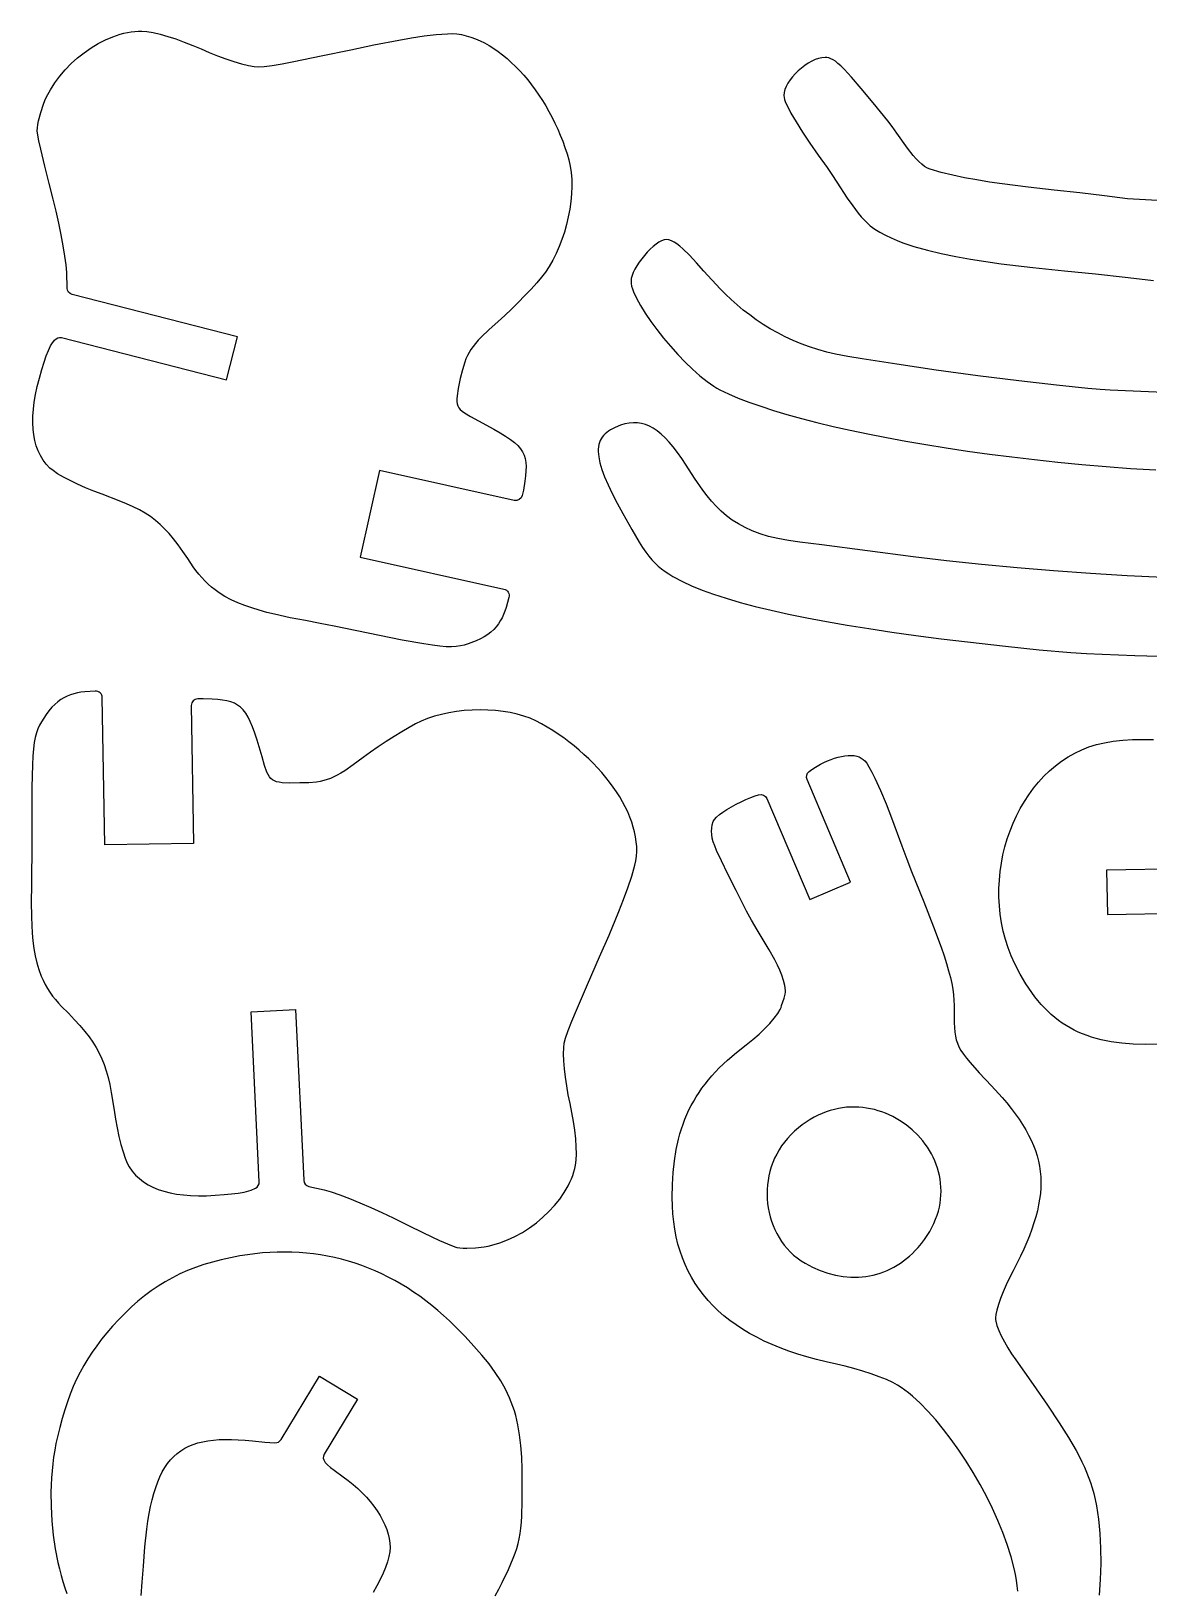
# Model space of a CAD drawing. Header units: millimetres. Extents: x 357 to 562, y 214 to 344.
# Drawn here: x 356.5 to 406.8, y 270.9 to 341.1 of the extents above; entities that cross this region are included whole.
import ezdxf

# ---------------------------------------------------------------- set-up
doc = ezdxf.new("R2010")
doc.units = ezdxf.units.MM

msp = doc.modelspace()

# ---------------------------------------------------------------- linework, layer by layer
at = {"flags": 128}
for points in [[(357.582832, 327.214361, -0.30498), (357.898332, 327.326488), (365.324051, 325.425895), (365.81996, 327.363439), (358.368531, 329.270611, -0.338977), (358.142942, 329.55736), (358.133783, 330.264929), (358.103682, 330.595579), (358.04963, 330.996517), (357.974596, 331.453366), (357.881544, 331.951748), (357.773441, 332.477288), (357.653253, 333.015607), (357.523948, 333.552327), (357.340437, 334.268174), (357.142397, 335.039896), (356.955638, 335.814044), (356.874557, 336.185323), (356.805977, 336.537167), (356.798748, 336.638014), (356.806628, 336.767009), (356.828022, 336.918776), (356.861338, 337.087938), (356.957354, 337.456943), (357.081924, 337.831012), (357.14786, 337.99669), (357.221808, 338.160789), (357.392409, 338.48326), (357.591064, 338.796446), (357.815108, 339.09837), (358.061876, 339.387052), (358.328706, 339.660515), (358.612932, 339.916778), (358.911889, 340.153864), (359.222915, 340.369795), (359.543345, 340.562591), (359.870515, 340.730274), (360.20176, 340.870864), (360.534417, 340.982385), (360.700442, 341.026626), (360.86582, 341.062857), (361.03022, 341.090832), (361.193307, 341.110301), (361.354749, 341.12102), (361.514213, 341.12274), (361.741942, 341.104032), (362.016791, 341.056896), (362.330255, 340.983891), (362.673828, 340.887579), (363.039002, 340.770519), (363.417271, 340.635274), (363.800132, 340.484403), (364.179075, 340.320468), (364.5449, 340.162236), (364.920576, 340.013735), (365.295419, 339.878278), (365.658749, 339.75918), (365.999885, 339.659753), (366.308144, 339.583311), (366.572846, 339.533165), (366.78331, 339.512633), (367.024434, 339.527139), (367.377281, 339.576211), (367.825413, 339.654311), (368.352395, 339.7559), (369.577158, 340.007387), (370.920072, 340.286365), (371.961347, 340.502224), (373.086921, 340.723178), (373.65646, 340.822193), (374.217242, 340.906435), (374.759321, 340.970555), (375.272755, 341.009204), (375.480956, 341.010954), (375.690002, 340.996311), (375.899565, 340.965756), (376.109317, 340.919772), (376.318936, 340.858839), (376.528094, 340.783441), (376.736464, 340.694059), (376.943721, 340.591174), (377.149539, 340.475269), (377.353592, 340.346825), (377.555552, 340.206324), (377.755096, 340.054248), (377.951896, 339.89108), (378.145626, 339.7173), (378.33596, 339.53339), (378.522572, 339.339834), (378.705136, 339.137112), (378.883327, 338.925706), (379.056816, 338.706098), (379.225281, 338.478769), (379.388392, 338.244202), (379.545825, 338.002879), (379.697254, 337.755281), (379.842351, 337.50189), (379.980793, 337.243189), (380.112251, 336.979658), (380.236401, 336.711781), (380.352916, 336.440038), (380.46147, 336.164911), (380.561736, 335.886884), (380.653389, 335.606435), (380.736104, 335.32405), (380.798616, 335.050305), (380.841218, 334.757711), (380.864505, 334.449118), (380.869073, 334.127372), (380.855518, 333.795323), (380.824436, 333.45582), (380.776422, 333.111711), (380.712072, 332.765846), (380.631982, 332.421071), (380.536748, 332.080237), (380.426965, 331.746193), (380.303229, 331.421785), (380.166136, 331.109864), (380.016282, 330.813278), (379.854262, 330.534875), (379.680673, 330.277505), (379.50756, 330.054192), (379.290252, 329.796856), (379.037496, 329.514631), (378.758039, 329.216656), (378.460628, 328.912066), (378.154008, 328.609998), (377.846927, 328.319588), (377.548132, 328.049973), (377.131939, 327.67667), (376.798303, 327.355034), (376.65865, 327.207852), (376.535083, 327.066698), (376.426084, 326.929279), (376.330136, 326.793296), (376.24572, 326.656454), (376.171319, 326.516459), (376.105415, 326.371012), (376.046489, 326.217819), (375.943505, 325.879012), (375.850223, 325.481666), (375.75881, 325.042774), (375.703504, 324.705932), (375.692369, 324.568816), (375.693836, 324.448856), (375.709095, 324.343265), (375.73934, 324.249259), (375.785761, 324.164051), (375.849549, 324.084856), (375.931899, 324.008888), (376.033999, 323.933362), (376.30222, 323.772489), (376.663748, 323.579954), (377.356114, 323.207013), (377.642091, 323.04232), (377.890799, 322.888415), (378.104393, 322.742498), (378.285021, 322.60177), (378.434839, 322.463432), (378.555996, 322.324682), (378.650646, 322.182725), (378.720939, 322.034758), (378.769029, 321.877985), (378.797068, 321.709604), (378.807207, 321.526817), (378.801599, 321.326825), (378.782395, 321.106829), (378.751747, 320.864029), (378.689007, 320.459009), (378.63398, 320.219721, -0.412502), (378.276088, 319.994198), (372.21608, 321.350514), (371.342438, 317.447086), (377.8158, 315.998256, -0.428906), (378.039402, 315.625454), (377.913097, 315.169236), (377.858925, 315.010452), (377.797994, 314.857543), (377.72916, 314.71064), (377.651277, 314.56987), (377.563198, 314.435364), (377.463778, 314.307252), (377.351871, 314.18566), (377.22633, 314.07072), (377.08601, 313.96256), (376.929766, 313.86131), (376.756449, 313.7671), (376.564916, 313.680057), (376.198771, 313.536458), (376.027653, 313.482844), (375.852526, 313.442584), (375.664407, 313.416598), (375.454312, 313.405812), (375.213257, 313.411145), (374.93226, 313.433521), (374.602336, 313.47386), (374.214501, 313.533087), (373.229168, 313.711889), (370.168304, 314.336714), (369.543094, 314.459002), (368.875368, 314.582883), (368.183188, 314.716984), (367.484621, 314.869929), (367.138586, 314.956165), (366.797728, 315.050347), (366.464304, 315.153555), (366.140574, 315.266866), (365.828795, 315.391358), (365.531223, 315.52811), (365.250119, 315.678201), (364.987741, 315.842708), (364.81693, 315.964791), (364.65341, 316.093245), (364.497207, 316.228352), (364.348346, 316.370401), (364.206857, 316.519674), (364.072765, 316.676456), (363.946099, 316.841034), (363.826884, 317.013691), (363.587952, 317.374276), (363.363412, 317.700665), (363.149689, 317.995698), (362.943206, 318.262218), (362.740388, 318.503066), (362.537659, 318.721083), (362.331443, 318.919114), (362.118165, 319.099999), (361.894247, 319.266579), (361.656115, 319.421698), (361.400193, 319.568196), (361.122904, 319.708917), (360.820673, 319.846702), (360.489923, 319.984393), (359.728567, 320.270861), (359.350106, 320.413516), (358.976113, 320.567446), (358.616267, 320.727793), (358.280253, 320.889697), (357.977748, 321.048297), (357.718438, 321.198735), (357.512002, 321.336151), (357.368122, 321.455684), (357.209729, 321.628822), (357.069583, 321.8146), (356.947661, 322.013281), (356.843944, 322.225131), (356.758407, 322.450414), (356.691032, 322.689396), (356.641797, 322.942342), (356.61068, 323.209514), (356.597659, 323.49118), (356.602715, 323.787602), (356.625825, 324.099048), (356.666969, 324.425781), (356.726123, 324.768065), (356.803269, 325.126166), (356.898384, 325.500348), (357.011447, 325.890878), (357.11288, 326.219073), (357.207365, 326.504843), (357.301331, 326.74949), (357.401212, 326.954318), (357.455381, 327.042208), (357.582832, 327.214361)], [(366.624532, 289.034562, 0.30498), (366.798112, 289.320888), (366.437595, 296.977492), (368.435381, 297.07156), (368.797146, 289.388446, 0.338977), (369.032382, 289.109557), (369.723497, 288.957576), (370.041239, 288.861267), (370.422978, 288.727295), (370.855233, 288.561473), (371.324522, 288.369611), (371.817366, 288.15752), (372.320283, 287.93101), (372.819792, 287.695894), (373.483775, 287.371487), (374.199543, 287.021557), (374.919967, 286.682186), (375.267196, 286.527737), (375.597917, 286.38946), (375.695222, 286.361997), (375.823147, 286.343643), (375.976106, 286.333921), (376.148511, 286.332359), (376.529306, 286.351812), (376.920833, 286.398206), (377.096418, 286.429295), (377.272076, 286.46855), (377.622373, 286.570454), (377.969247, 286.701709), (378.310222, 286.860106), (378.642822, 287.043434), (378.964571, 287.249486), (379.272992, 287.476051), (379.565609, 287.72092), (379.839946, 287.981884), (380.093527, 288.256734), (380.323875, 288.54326), (380.528514, 288.839254), (380.704968, 289.142505), (380.781852, 289.296162), (380.850761, 289.450804), (380.911386, 289.606157), (380.963416, 289.761943), (381.006544, 289.917887), (381.040458, 290.073712), (381.068164, 290.300522), (381.077552, 290.579226), (381.069409, 290.900976), (381.044526, 291.256924), (381.003689, 291.638221), (380.947689, 292.036019), (380.877314, 292.441471), (380.793353, 292.845727), (380.712325, 293.235983), (380.642819, 293.63392), (380.585919, 294.028405), (380.542713, 294.408308), (380.514287, 294.762499), (380.501726, 295.079847), (380.506116, 295.349221), (380.528545, 295.559491), (380.591487, 295.792707), (380.710862, 296.128353), (380.877924, 296.551452), (381.083927, 297.047025), (381.577767, 298.195682), (382.122411, 299.454495), (382.544273, 300.430651), (382.988162, 301.488337), (383.200246, 302.026109), (383.396092, 302.558291), (383.568451, 303.076223), (383.710075, 303.571249), (383.75387, 303.7748), (383.78178, 303.982491), (383.794212, 304.193904), (383.791571, 304.408622), (383.774263, 304.62623), (383.742695, 304.84631), (383.697272, 305.068445), (383.6384, 305.29222), (383.566486, 305.517216), (383.481935, 305.743018), (383.385153, 305.969208), (383.276547, 306.19537), (383.156522, 306.421087), (383.025485, 306.645942), (382.88384, 306.869519), (382.731995, 307.091401), (382.570356, 307.31117), (382.399328, 307.528412), (382.219317, 307.742707), (382.030729, 307.953641), (381.833971, 308.160795), (381.629448, 308.363754), (381.417566, 308.562101), (381.198731, 308.755418), (380.97335, 308.94329), (380.741828, 309.125299), (380.504572, 309.301029), (380.261986, 309.470062), (380.014478, 309.631983), (379.762454, 309.786374), (379.506318, 309.932818), (379.246478, 310.0709), (378.991018, 310.18745), (378.713073, 310.28831), (378.415555, 310.373488), (378.101373, 310.442992), (377.773437, 310.496829), (377.434659, 310.535007), (377.087947, 310.557533), (376.736214, 310.564416), (376.382367, 310.555663), (376.029319, 310.531282), (375.67998, 310.49128), (375.337259, 310.435666), (375.004067, 310.364446), (374.683314, 310.277629), (374.37791, 310.175223), (374.090767, 310.057235), (373.837074, 309.932829), (373.541127, 309.772018), (373.213641, 309.58152), (372.865333, 309.368056), (372.506918, 309.138345), (372.149112, 308.899106), (371.80263, 308.657059), (371.478188, 308.418924), (371.02847, 308.08677), (370.64604, 307.825027), (370.473669, 307.718004), (370.310454, 307.625517), (370.15384, 307.546542), (370.001271, 307.480058), (369.850192, 307.425042), (369.698048, 307.380472), (369.542283, 307.345325), (369.380342, 307.318578), (369.027712, 307.286197), (368.619713, 307.27515), (368.171403, 307.274331), (367.830335, 307.288247), (367.693798, 307.305055), (367.57661, 307.330737), (367.476283, 307.367023), (367.39033, 307.415644), (367.316263, 307.478328), (367.251595, 307.556807), (367.193839, 307.652811), (367.140507, 307.768069), (367.037166, 308.063269), (366.921675, 308.45625), (366.696368, 309.209704), (366.592875, 309.523066), (366.492414, 309.797748), (366.392679, 310.036425), (366.291363, 310.241769), (366.18616, 310.416455), (366.074762, 310.563155), (365.954864, 310.684543), (365.824159, 310.783292), (365.680341, 310.862076), (365.521102, 310.923568), (365.344137, 310.970442), (365.147139, 311.005371), (364.927802, 311.031028), (364.683818, 311.050086), (364.274476, 311.070502), (364.029006, 311.064974, 0.412502), (363.735801, 310.76005), (363.839305, 304.550978), (359.839861, 304.484308), (359.729297, 311.116903, 0.428906), (359.409383, 311.411238), (358.937052, 311.379749), (358.770596, 311.358787), (358.608528, 311.330019), (358.450744, 311.292297), (358.297138, 311.244473), (358.147606, 311.185398), (358.002043, 311.113923), (357.860343, 311.028901), (357.722401, 310.929182), (357.588113, 310.813619), (357.457373, 310.681063), (357.330077, 310.530365), (357.206119, 310.360377), (356.99148, 310.030813), (356.904387, 309.874062), (356.829562, 309.710687), (356.766091, 309.531702), (356.713064, 309.328123), (356.669566, 309.090965), (356.634686, 308.811245), (356.60751, 308.479977), (356.587128, 308.088176), (356.563089, 307.08704), (356.556371, 303.96306), (356.549771, 303.326037), (356.536138, 302.647053), (356.527571, 301.942055), (356.536169, 301.226992), (356.550686, 300.870669), (356.574032, 300.51781), (356.60772, 300.170408), (356.653261, 299.830457), (356.712169, 299.499951), (356.785955, 299.180881), (356.876133, 298.875243), (356.984214, 298.58503), (357.069254, 298.39307), (357.162007, 298.206962), (357.262755, 298.026675), (357.371785, 297.852176), (357.48938, 297.683437), (357.615825, 297.520425), (357.751405, 297.363109), (357.896403, 297.211458), (358.201255, 296.904577), (358.475525, 296.618703), (358.721272, 296.34976), (358.940558, 296.093671), (359.135443, 295.84636), (359.307986, 295.60375), (359.46025, 295.361765), (359.594295, 295.116329), (359.71218, 294.863364), (359.815968, 294.598795), (359.907717, 294.318545), (359.989489, 294.018537), (360.063345, 293.694695), (360.131345, 293.342942), (360.258019, 292.539399), (360.321237, 292.139917), (360.396401, 291.74253), (360.480708, 291.357703), (360.571357, 290.9959), (360.665543, 290.667583), (360.760466, 290.383219), (360.853322, 290.153269), (360.941308, 289.988199), (361.078859, 289.798081), (361.232477, 289.623279), (361.402415, 289.463717), (361.58893, 289.319322), (361.792276, 289.190018), (362.012708, 289.075731), (362.250482, 288.976388), (362.505851, 288.891914), (362.779072, 288.822233), (363.070399, 288.767273), (363.380088, 288.726958), (363.708393, 288.701215), (364.055569, 288.689968), (364.421872, 288.693144), (364.807556, 288.710668), (365.212877, 288.742465), (365.5548, 288.775472), (365.853769, 288.810248), (366.112359, 288.852828), (366.333147, 288.909249), (366.430172, 288.944536), (366.624532, 289.034562)], [(400.955503, 270.886247), (400.926023, 271.136116), (400.887512, 271.389117), (400.840051, 271.645633), (400.783721, 271.906049), (400.64478, 272.440116), (400.471341, 272.994392), (400.277804, 273.529586), (400.056475, 274.071359), (399.810029, 274.615818), (399.541142, 275.159074), (399.252491, 275.697236), (398.946749, 276.226412), (398.626595, 276.742713), (398.294702, 277.242246), (397.953746, 277.721122), (397.606404, 278.17545), (397.255351, 278.601338), (396.903263, 278.994896), (396.552815, 279.352234), (396.206683, 279.66946), (396.036072, 279.811815), (395.867543, 279.942683), (395.701431, 280.061578), (395.53807, 280.168014), (395.318589, 280.288122), (395.040761, 280.415297), (394.715892, 280.545673), (394.355287, 280.675384), (393.970253, 280.800568), (393.572095, 280.917358), (393.172118, 281.021889), (392.781629, 281.110298), (392.323929, 281.210776), (391.881063, 281.31969), (391.453011, 281.437061), (391.039752, 281.562908), (390.641265, 281.697253), (390.257531, 281.840116), (389.888529, 281.991519), (389.534238, 282.151482), (389.194638, 282.320025), (388.869709, 282.49717), (388.559429, 282.682937), (388.26378, 282.877347), (387.98274, 283.08042), (387.716288, 283.292178), (387.464405, 283.512641), (387.22707, 283.74183), (387.004263, 283.979766), (386.795962, 284.226469), (386.602148, 284.48196), (386.422801, 284.74626), (386.257899, 285.019389), (386.107423, 285.301369), (385.971351, 285.59222), (385.849665, 285.891963), (385.742342, 286.200618), (385.649363, 286.518207), (385.570707, 286.84475), (385.506354, 287.180267), (385.456283, 287.52478), (385.420474, 287.87831), (385.398907, 288.240876), (385.39156, 288.6125), (385.401914, 289.193454), (385.434355, 289.745424), (385.489796, 290.270298), (385.569151, 290.769965), (385.673335, 291.246312), (385.735023, 291.476331), (385.803261, 291.701228), (385.878163, 291.92124), (385.959844, 292.136601), (386.048417, 292.347549), (386.143997, 292.554319), (386.246699, 292.757148), (386.356636, 292.956271), (386.473922, 293.151924), (386.598672, 293.344344), (386.731001, 293.533766), (386.871022, 293.720426), (387.01885, 293.904561), (387.174598, 294.086406), (387.510315, 294.444172), (387.879087, 294.795613), (388.281828, 295.142615), (388.719452, 295.487068), (389.023824, 295.727407), (389.307165, 295.9719), (389.565011, 296.215615), (389.792899, 296.453625), (389.986366, 296.681), (390.140949, 296.89281), (390.252185, 297.084125), (390.290154, 297.170557), (390.315611, 297.250017), (390.367609, 297.414894), (390.4298, 297.592187), (390.478083, 297.770459), (390.489476, 297.856389), (390.488353, 297.938276), (390.453826, 298.161943), (390.39871, 298.388024), (390.325276, 298.615979), (390.235797, 298.845272), (390.132544, 299.075363), (390.017787, 299.305717), (389.76285, 299.765055), (389.489157, 300.218985), (389.214879, 300.663202), (388.958188, 301.093403), (388.737254, 301.505286), (388.277029, 302.428772), (387.899559, 303.172454), (387.60243, 303.766388), (387.38323, 304.240631), (387.302098, 304.442261), (387.239544, 304.62524), (387.195265, 304.793324), (387.168959, 304.950271), (387.160326, 305.099839), (387.169063, 305.245783), (387.194869, 305.391861), (387.237441, 305.541831), (387.257961, 305.587674), (387.289571, 305.636252), (387.38315, 305.740341), (387.512359, 305.85156), (387.671378, 305.967372), (387.854387, 306.085238), (388.055564, 306.202622), (388.269091, 306.316985), (388.489146, 306.425789), (388.709909, 306.526497), (388.925561, 306.616571), (389.130281, 306.693473), (389.281489, 306.742699, -0.389), (389.650491, 306.574695), (391.582609, 302.024791), (393.423503, 302.806527), (391.459648, 307.431166, -0.340226), (391.551703, 307.785312), (391.620901, 307.839085), (391.763787, 307.938347), (391.912664, 308.03174), (392.066239, 308.11868), (392.223218, 308.198587), (392.382309, 308.270878), (392.542218, 308.334972), (392.701653, 308.390287), (392.85932, 308.436241), (393.013927, 308.472252), (393.164181, 308.497739), (393.308788, 308.512119), (393.446455, 308.514811), (393.57589, 308.505233), (393.695799, 308.482803), (393.80489, 308.446939), (393.901869, 308.397059), (393.987423, 308.338964), (394.06432, 308.268982), (394.145771, 308.165156), (394.244986, 308.005523), (394.380348, 307.760091), (394.513172, 307.498588), (394.771631, 306.935543), (395.021224, 306.332734), (395.262808, 305.706506), (395.725388, 304.449178), (395.948102, 303.850771), (396.166243, 303.294331), (396.72101, 301.921553), (397.160303, 300.800097), (397.496915, 299.888076), (397.630714, 299.497514), (397.743639, 299.143602), (397.837291, 298.821105), (397.913267, 298.524788), (397.973168, 298.249413), (398.018591, 297.989746), (398.051138, 297.74055), (398.072405, 297.496589), (398.083993, 297.252627), (398.0875, 297.00343), (398.090884, 296.47901), (398.098803, 296.259827), (398.114154, 296.062778), (398.139397, 295.882952), (398.176992, 295.715435), (398.229399, 295.555314), (398.299078, 295.397676), (398.388489, 295.23761), (398.500091, 295.070203), (398.636346, 294.890541), (398.799712, 294.693712), (399.217621, 294.228903), (399.773498, 293.636474), (400.240877, 293.120872), (400.453414, 292.869751), (400.651923, 292.622448), (400.836459, 292.378488), (401.007077, 292.137395), (401.163833, 291.898693), (401.306782, 291.661905), (401.435979, 291.426556), (401.551479, 291.192171), (401.653338, 290.958272), (401.741611, 290.724385), (401.816352, 290.490032), (401.877618, 290.254739), (401.925463, 290.018028), (401.959943, 289.779426), (401.981113, 289.538454), (401.989028, 289.294638), (401.983743, 289.047501), (401.965314, 288.796567), (401.933795, 288.541361), (401.889243, 288.281407), (401.831712, 288.016228), (401.761258, 287.745348), (401.677935, 287.468293), (401.581799, 287.184585), (401.472905, 286.893749), (401.351309, 286.595309), (401.217066, 286.288788), (401.07023, 285.973712), (400.739003, 285.315987), (400.578417, 284.998344), (400.428603, 284.678114), (400.292843, 284.364013), (400.174413, 284.064759), (400.076593, 283.78907), (400.002663, 283.545662), (399.9559, 283.343255), (399.939583, 283.190565), (399.944333, 283.122193), (399.958268, 283.042651), (400.011818, 282.853936), (400.096479, 282.632174), (400.208496, 282.385125), (400.344115, 282.120546), (400.499581, 281.846194), (400.671138, 281.569827), (400.855032, 281.299203), (401.637306, 280.192729), (402.283822, 279.258689), (402.810888, 278.470381), (403.234808, 277.801101), (403.571888, 277.224146), (403.712959, 276.961946), (403.838434, 276.712814), (403.950352, 276.473412), (404.050752, 276.240403), (404.225147, 275.780208), (404.303008, 275.537723), (404.373384, 275.280773), (404.436355, 275.010322), (404.491998, 274.727334), (404.540393, 274.43277), (404.581618, 274.127596), (404.615752, 273.812774), (404.642875, 273.489267), (404.676398, 272.820056), (404.682818, 272.127668), (404.662765, 271.419811), (404.616868, 270.704192)], [(408.410469, 303.408849), (404.950956, 303.354492), (404.982378, 301.354738), (408.340852, 301.407508, -0.314389)], [(361.476841, 270.692406), (361.532118, 271.299118), (361.583306, 272.01998), (361.650098, 272.889465), (361.735746, 273.674863), (361.786526, 274.037043), (361.843081, 274.379419), (361.905764, 274.702395), (361.97493, 275.006377), (362.050931, 275.291771), (362.134122, 275.558983), (362.224857, 275.808418), (362.323488, 276.040482), (362.43037, 276.25558), (362.545856, 276.454118), (362.670299, 276.636502), (362.804054, 276.803137), (362.947474, 276.954429), (363.100913, 277.090784), (363.264724, 277.212607), (363.439261, 277.320303), (363.624877, 277.414279), (363.821926, 277.49494), (364.030763, 277.562692), (364.251739, 277.617939), (364.48521, 277.661089), (364.731528, 277.692547), (364.991048, 277.712717), (365.264123, 277.722006), (365.551106, 277.72082), (365.852352, 277.709564), (366.168213, 277.688643), (366.499044, 277.658464), (367.053229, 277.604417), (367.501922, 277.571281, 0.282293), (367.780714, 277.715202), (369.507705, 280.57043), (371.219017, 279.53534), (369.720869, 277.058458, 0.31356), (369.742684, 276.716565), (369.767037, 276.685915), (369.876947, 276.574424), (370.011823, 276.456778), (370.172239, 276.330685), (370.571987, 276.043992), (370.803323, 275.875629), (371.024534, 275.698547), (371.234959, 275.513741), (371.433935, 275.322209), (371.620799, 275.124946), (371.794889, 274.922949), (371.955543, 274.717214), (372.102098, 274.508738), (372.233892, 274.298517), (372.350263, 274.087548), (372.450547, 273.876826), (372.534084, 273.667348), (372.60021, 273.460111), (372.648263, 273.256111), (372.67758, 273.056345), (372.6875, 272.861807), (372.674534, 272.663468), (372.636197, 272.446443), (372.573331, 272.212135), (372.486776, 271.961945), (372.377374, 271.697274), (372.245967, 271.419523), (372.093397, 271.130093), (371.920503, 270.830386)]]:
    msp.add_lwpolyline(points, format="xyb", dxfattribs=at)
for points in [[(415.836174, 333.018747), (405.892708, 333.574504), (404.85133, 333.714201), (403.742413, 333.840798), (402.589821, 333.964649), (401.417414, 334.096111), (400.249055, 334.245538), (399.67385, 334.330224), (399.108604, 334.423285), (398.556301, 334.526014), (398.019924, 334.639707), (397.502455, 334.765657), (397.006876, 334.90516), (396.882031, 334.956198), (396.755053, 335.032376), (396.626565, 335.13074), (396.497191, 335.248338), (396.367556, 335.382215), (396.238283, 335.52942), (395.983318, 335.852), (395.505186, 336.527153), (395.292, 336.832479), (395.102723, 337.084804), (394.440989, 337.90043), (393.902733, 338.549284), (393.470253, 339.049249), (393.125848, 339.418209), (392.981141, 339.559151), (392.851815, 339.674047), (392.735657, 339.765134), (392.630454, 339.834647), (392.533993, 339.884821), (392.444062, 339.917892), (392.358449, 339.936096), (392.274939, 339.941667), (392.13137, 339.929911), (391.981272, 339.895987), (391.826825, 339.841908), (391.670207, 339.769691), (391.513597, 339.681349), (391.359174, 339.578897), (391.209116, 339.46435), (391.065604, 339.339722), (390.930815, 339.207028), (390.806929, 339.068282), (390.696124, 338.9255), (390.60058, 338.780696), (390.522475, 338.635884), (390.463988, 338.493079), (390.427298, 338.354296), (390.414583, 338.22155), (390.424055, 338.142279), (390.451972, 338.040787), (390.49759, 337.918315), (390.560164, 337.776102), (390.733199, 337.437409), (390.965115, 337.034628), (391.249952, 336.577676), (391.581747, 336.076471), (391.95454, 335.54093), (392.362371, 334.98097), (392.582797, 334.668546), (392.80682, 334.328087), (393.271631, 333.610719), (393.515408, 333.257637), (393.768759, 332.924176), (393.899492, 332.768526), (394.033178, 332.622248), (394.170004, 332.486832), (394.310158, 332.363768), (394.513966, 332.212476), (394.742495, 332.069696), (394.989386, 331.936121), (395.248281, 331.812443), (395.512821, 331.699357), (395.776648, 331.597554), (396.276727, 331.43057), (396.87763, 331.263211), (397.505134, 331.113089), (398.155615, 330.978546), (398.825451, 330.857923), (399.51102, 330.749561), (400.208697, 330.651802), (401.625889, 330.481452), (403.048044, 330.333605), (404.446179, 330.194988), (405.791312, 330.052331), (406.434945, 329.97534), (407.05446, 329.892362)], [(409.297377, 324.785005), (406.842577, 324.88281), (405.101833, 324.964305), (404.662508, 324.991839), (404.104516, 325.038746), (402.696219, 325.182514), (401.004322, 325.379273), (399.156203, 325.612685), (397.279239, 325.866416), (395.50081, 326.124128), (393.948293, 326.369485), (393.296558, 326.482425), (392.749068, 326.58615), (392.345664, 326.67676), (391.952227, 326.783938), (391.568868, 326.906784), (391.195698, 327.0444), (390.832829, 327.195884), (390.480371, 327.360337), (390.138436, 327.536858), (389.807135, 327.724546), (389.486579, 327.922503), (389.176879, 328.129827), (388.878146, 328.345619), (388.590492, 328.568978), (388.314027, 328.799004), (388.048864, 329.034797), (387.795112, 329.275457), (387.552884, 329.520084), (386.818803, 330.321334), (386.483077, 330.695737), (386.168442, 331.033793), (385.875058, 331.321353), (385.736386, 331.441777), (385.603088, 331.544271), (385.475183, 331.627067), (385.352691, 331.688397), (385.235633, 331.726492), (385.124029, 331.739583), (385.022744, 331.725101), (384.91039, 331.683564), (384.789396, 331.617837), (384.662191, 331.530786), (384.531205, 331.425275), (384.398864, 331.30417), (384.2676, 331.170336), (384.139841, 331.026637), (384.018016, 330.87594), (383.904553, 330.721108), (383.801882, 330.565007), (383.712432, 330.410502), (383.638631, 330.260458), (383.582909, 330.11774), (383.547695, 329.985213), (383.535417, 329.865743), (383.542835, 329.763576), (383.564636, 329.64985), (383.600143, 329.525394), (383.648676, 329.391036), (383.782105, 329.095933), (383.959496, 328.77117), (384.175418, 328.423379), (384.424443, 328.059189), (384.701141, 327.685232), (385.000082, 327.308137), (385.315838, 326.934536), (385.642978, 326.571059), (385.976074, 326.224337), (386.309697, 325.901), (386.638416, 325.607678), (386.956803, 325.351003), (387.259428, 325.137605), (387.403133, 325.049206), (387.540862, 324.974114), (387.928787, 324.789412), (388.364571, 324.604055), (388.84678, 324.41854), (389.373981, 324.233364), (389.94474, 324.049025), (390.557622, 323.866021), (391.211194, 323.684848), (391.904021, 323.506003), (392.634671, 323.329985), (393.401708, 323.15729), (394.203699, 322.988417), (395.039211, 322.823861), (395.906809, 322.664122), (396.805059, 322.509695), (397.732528, 322.361079), (398.687781, 322.21877), (399.669385, 322.083267), (400.675905, 321.955066), (401.705909, 321.834665), (402.757961, 321.722562), (403.830628, 321.619253), (404.922476, 321.525235), (406.032072, 321.441008), (407.157981, 321.367067)], [(407.513656, 316.521046), (405.871824, 316.603207), (404.217179, 316.703561), (402.563539, 316.821643), (400.924724, 316.956984), (399.314553, 317.109117), (397.746844, 317.277575), (396.235417, 317.461891), (392.134375, 317.99464), (391.138538, 318.122117), (390.62298, 318.194066), (390.147944, 318.279153), (389.7307, 318.379493), (389.346957, 318.49598), (388.994076, 318.628194), (388.669423, 318.775716), (388.37036, 318.938126), (388.094251, 319.115005), (387.838461, 319.305934), (387.600353, 319.510492), (387.377291, 319.728261), (387.166638, 319.95882), (386.965759, 320.20175), (386.772016, 320.456631), (386.395398, 321.000571), (386.015692, 321.587282), (385.818949, 321.885463), (385.627036, 322.156909), (385.439271, 322.402033), (385.254975, 322.62125), (385.073468, 322.814974), (384.894069, 322.983617), (384.716099, 323.127594), (384.538878, 323.247319), (384.361725, 323.343205), (384.18396, 323.415666), (384.004904, 323.465115), (383.823877, 323.491967), (383.640197, 323.496635), (383.453186, 323.479534), (383.262164, 323.441076), (383.06645, 323.381675), (382.826268, 323.286485), (382.618706, 323.179999), (382.527173, 323.121907), (382.443814, 323.060255), (382.368634, 322.994798), (382.301639, 322.925289), (382.242836, 322.851484), (382.192231, 322.773137), (382.14983, 322.690002), (382.115639, 322.601835), (382.089664, 322.50839), (382.071912, 322.40942), (382.062387, 322.304682), (382.061097, 322.193928), (382.068048, 322.076915), (382.083245, 321.953396), (382.138403, 321.685859), (382.226621, 321.389354), (382.347947, 321.061917), (382.50243, 320.701585), (382.69012, 320.306394), (382.911064, 319.87438), (383.165312, 319.40358), (383.56524, 318.689762), (383.902241, 318.121547), (384.054115, 317.88412), (384.198623, 317.673587), (384.338552, 317.486781), (384.476691, 317.320531), (384.615829, 317.17167), (384.758753, 317.037028), (384.908252, 316.913438), (385.067115, 316.797729), (385.238129, 316.686734), (385.424083, 316.577283), (385.851964, 316.350339), (386.266206, 316.155228), (386.732882, 315.963256), (387.251828, 315.774456), (387.822879, 315.588865), (388.445871, 315.406516), (389.12064, 315.227446), (389.847022, 315.051688), (390.624854, 314.879278), (391.45397, 314.71025), (392.334206, 314.544639), (393.265399, 314.382481), (394.247385, 314.22381), (395.279998, 314.068661), (396.363076, 313.917068), (397.496454, 313.769067), (398.679968, 313.624693), (400.391247, 313.430009), (401.916146, 313.275433), (403.339934, 313.156592), (404.040559, 313.109205), (404.747882, 313.069113), (406.225257, 313.008622), (407.85733, 312.970747)], [(406.686458, 295.507413), (406.148191, 295.52193), (405.639141, 295.560826), (405.157948, 295.624944), (404.927372, 295.666724), (404.703251, 295.715124), (404.485413, 295.77025), (404.273689, 295.832208), (404.067909, 295.901102), (403.867903, 295.977037), (403.673501, 296.060119), (403.484532, 296.150452), (403.300826, 296.248143), (403.122215, 296.353295), (402.948527, 296.466015), (402.779592, 296.586407), (402.615241, 296.714577), (402.455303, 296.85063), (402.299608, 296.99467), (402.147987, 297.146804), (402.000269, 297.307136), (401.856284, 297.475771), (401.715862, 297.652815), (401.578833, 297.838372), (401.314275, 298.235449), (401.061248, 298.667843), (400.818392, 299.136396), (400.655819, 299.494686), (400.514835, 299.859696), (400.395068, 300.230429), (400.296149, 300.605893), (400.217708, 300.985092), (400.159375, 301.367032), (400.12078, 301.750718), (400.101554, 302.135157), (400.101325, 302.519354), (400.119724, 302.902313), (400.156382, 303.283042), (400.210928, 303.660545), (400.282992, 304.033829), (400.372205, 304.401898), (400.478196, 304.763758), (400.600595, 305.118415), (400.739033, 305.464874), (400.893139, 305.802142), (401.062544, 306.129223), (401.246878, 306.445123), (401.44577, 306.748848), (401.658851, 307.039404), (401.885751, 307.315795), (402.1261, 307.577028), (402.379527, 307.822108), (402.645663, 308.05004), (402.924139, 308.259831), (403.214583, 308.450486), (403.516626, 308.62101), (403.829898, 308.770409), (404.15403, 308.897689), (404.488651, 309.001855), (404.853516, 309.086615), (405.249631, 309.152322), (405.672343, 309.199427), (406.117002, 309.228382), (406.578957, 309.239638), (407.053557, 309.233646)], [(407.283252, 295.518749), (406.686458, 295.507413)], [(396.460067, 286.358484), (396.610041, 286.537343), (396.747341, 286.717535), (396.872213, 286.898842), (396.984903, 287.081046), (397.085654, 287.26393), (397.174714, 287.447276), (397.252327, 287.630868), (397.318738, 287.814488), (397.374194, 287.997918), (397.418939, 288.180941), (397.453218, 288.363339), (397.477278, 288.544896), (397.491363, 288.725394), (397.495719, 288.904615), (397.49059, 289.082343), (397.476224, 289.258359), (397.452864, 289.432446), (397.420757, 289.604388), (397.380147, 289.773966), (397.33128, 289.940963), (397.274402, 290.105162), (397.209757, 290.266346), (397.137591, 290.424297), (397.05815, 290.578797), (396.971678, 290.729629), (396.878422, 290.876577), (396.778626, 291.019422), (396.672536, 291.157947), (396.442455, 291.421168), (396.190143, 291.6645), (395.917561, 291.886206), (395.626673, 292.084545), (395.474977, 292.174409), (395.319441, 292.257779), (395.16031, 292.334438), (394.997829, 292.404169), (394.832244, 292.466753), (394.6638, 292.521975), (394.492742, 292.569616), (394.319316, 292.609458), (394.143767, 292.641286), (393.96634, 292.66488), (393.787281, 292.680024), (393.606836, 292.686501), (393.425249, 292.684093), (393.242766, 292.672583), (393.059632, 292.651752), (392.876093, 292.621385), (392.692393, 292.581263), (392.50878, 292.53117), (392.325497, 292.470887), (392.14279, 292.400197), (391.960904, 292.318884), (391.780085, 292.226729), (391.600579, 292.123515), (391.42263, 292.009025), (391.246484, 291.883041), (391.072386, 291.745347), (390.900582, 291.595724), (390.731317, 291.433956), (390.580891, 291.273992), (390.442091, 291.106997), (390.314851, 290.933543), (390.19911, 290.754197), (390.094804, 290.569532), (390.00187, 290.380117), (389.920245, 290.186522), (389.849866, 289.989317), (389.79067, 289.789073), (389.742593, 289.58636), (389.705574, 289.381747), (389.679547, 289.175806), (389.664452, 288.969105), (389.660224, 288.762216), (389.6668, 288.555708), (389.684118, 288.350152), (389.712114, 288.146118), (389.750725, 287.944176), (389.799888, 287.744895), (389.85954, 287.548847), (389.929618, 287.356602), (390.010059, 287.168729), (390.1008, 286.985799), (390.201777, 286.808381), (390.312928, 286.637047), (390.43419, 286.472366), (390.565499, 286.314908), (390.706792, 286.165244), (390.858007, 286.023944), (391.01908, 285.891577), (391.189948, 285.768714), (391.370548, 285.655926), (391.710452, 285.475405), (392.053567, 285.325653), (392.398581, 285.206489), (392.744184, 285.117732), (393.089064, 285.0592), (393.431911, 285.030713), (393.771412, 285.032089), (394.106258, 285.063149), (394.271525, 285.089753), (394.435136, 285.12371), (394.596928, 285.164997), (394.756736, 285.213592), (394.914397, 285.269471), (395.069747, 285.332613), (395.222621, 285.402995), (395.372856, 285.480594), (395.520289, 285.565387), (395.664754, 285.657352), (395.806089, 285.756466), (395.94413, 285.862707), (396.078711, 285.976052), (396.209671, 286.096478), (396.336844, 286.223963), (396.460067, 286.358484)], [(377.419568, 270.682179), (377.583897, 270.981297), (377.736952, 271.282292), (378.018329, 271.871215), (378.234547, 272.367701), (378.320884, 272.594532), (378.394126, 272.814157), (378.455338, 273.031875), (378.505585, 273.252989), (378.545933, 273.482798), (378.577445, 273.726603), (378.601187, 273.989706), (378.618225, 274.277407), (378.636445, 274.947807), (378.640625, 275.780208), (378.634106, 276.37656), (378.613136, 276.928987), (378.575595, 277.442415), (378.519362, 277.921769), (378.442317, 278.371973), (378.342341, 278.797954), (378.283091, 279.0034), (378.217312, 279.204637), (378.144741, 279.40228), (378.065111, 279.596946), (377.978158, 279.78925), (377.883617, 279.979807), (377.67071, 280.358146), (377.424271, 280.736887), (377.142178, 281.120956), (376.822311, 281.515277), (376.462551, 281.924777), (376.060777, 282.35438), (375.614869, 282.809012), (375.358427, 283.058954), (375.098435, 283.299355), (374.83495, 283.530197), (374.568026, 283.751461), (374.297722, 283.963129), (374.024092, 284.165182), (373.747193, 284.357603), (373.467081, 284.540373), (373.183812, 284.713472), (372.897443, 284.876884), (372.608029, 285.030589), (372.315627, 285.17457), (372.020292, 285.308807), (371.722082, 285.433283), (371.421052, 285.547978), (371.117258, 285.652875), (370.810756, 285.747956), (370.501603, 285.833201), (370.189855, 285.908592), (369.875568, 285.974111), (369.558798, 286.02974), (369.239601, 286.07546), (368.918033, 286.111253), (368.594151, 286.1371), (368.268011, 286.152983), (367.939668, 286.158884), (367.60918, 286.154783), (367.276601, 286.140664), (366.941989, 286.116507), (366.6054, 286.082293), (366.266889, 286.038006), (365.926513, 285.983625), (365.496935, 285.90212), (365.083293, 285.809789), (364.684702, 285.706166), (364.300276, 285.590789), (363.92913, 285.463191), (363.570379, 285.322908), (363.223137, 285.169477), (362.88652, 285.002432), (362.559642, 284.821308), (362.241618, 284.625643), (361.931563, 284.414969), (361.628591, 284.188824), (361.331817, 283.946743), (361.040355, 283.688261), (360.753322, 283.412914), (360.46983, 283.120237), (360.195726, 282.820107), (359.939623, 282.524503), (359.700565, 282.231595), (359.477596, 281.939552), (359.269758, 281.646545), (359.076096, 281.350743), (358.895654, 281.050316), (358.727475, 280.743433), (358.570602, 280.428266), (358.42408, 280.102983), (358.286952, 279.765754), (358.158261, 279.41475), (358.037052, 279.048139), (357.922368, 278.664093), (357.813252, 278.26078), (357.708748, 277.836371), (357.643788, 277.539452), (357.587197, 277.237018), (357.538865, 276.929726), (357.49868, 276.618236), (357.46653, 276.303205), (357.442304, 275.985291), (357.425891, 275.665153), (357.417179, 275.343448), (357.422411, 274.697974), (357.457109, 274.054134), (357.520382, 273.417194), (357.611337, 272.792418), (357.729082, 272.185074), (357.797723, 271.889583), (357.872726, 271.600425), (357.953981, 271.318258), (358.041377, 271.04374), (358.134801, 270.777528)]]:
    msp.add_lwpolyline(points, dxfattribs=at)

doc.saveas('drawing.dxf')
